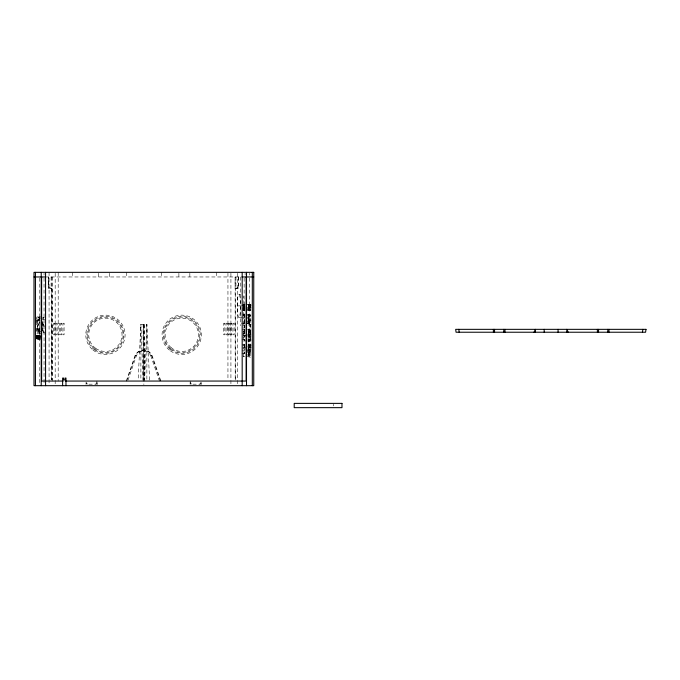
<?xml version="1.0" encoding="UTF-8"?>
<svg xmlns="http://www.w3.org/2000/svg" width="680" height="680" viewBox="0 0 680 680"><rect width="100%" height="100%" fill="white"/><g stroke="black" fill="none" stroke-linecap="round" stroke-linejoin="round"><path stroke-width="0.51" stroke-dasharray="3.4 2.55" d="M144.619 324.385L144.619 380.01L143.871 324.385L143.14 380.01L143.123 324.385M42.517 326.375L42.517 323.791M36.703 336.166C39.967 333.769 37.714 342.236 38.105 337.977M144.619 381.055L146.863 324.385L140.879 324.385L138.133 380.01M39.865 321.921L39.865 328.262M37.477 339.082L37.544 338.053M37.578 337.603L37.706 335.886L36.193 335.886M37.655 335.291L37.366 339.082L37.451 337.17L40.511 337.17M36.907 318.852C42.483 320.076 34.518 328.797 38.004 332.92A6.409 1.275 90 0 0 38.768 332.945L39.491 329.001L39.108 328.219L36.839 328.219L36.567 330.454M39.108 328.219L38.633 331.083L36.882 331.313M36.839 328.219L37.221 329.001L36.499 332.945M39.933 337.305L39.916 339.099M36.32 320.883L37.834 320.883L38.411 318.852M38.216 336.166C38.598 333.081 38.777 340.501 38.055 338.657C38.276 333.31 38.488 341.377 38.114 337.688M248.208 318.81C249.212 313.726 251.15 325.55 246.525 322.55M248.191 351.177L248.769 346.655L246.508 346.655M247.911 350.378L248.769 343.944L249.339 351.279L248.769 346.655M36.499 339.082L36.737 337.314L41.412 337.246M38.7 336.855L38.76 339.082L39.007 337.314L39.126 337.986L36.252 337.951M38.641 339.065L38.658 335.291M36.575 322.49L36.541 319.506M42.483 330.879L42.942 325.082L42.483 319.294M248.243 335.775L248.795 332.562L246.534 332.562M248.004 334.883L248.693 330.947M250.877 329.936L249.849 333.846L248.905 330.735L250.41 330.735M243.151 315.894L243.967 305.881A11.568 1.649 -90 0 0 243.151 295.868M39.933 329.545C37.97 335.826 35.47 315.817 41.344 318.852M247.834 335.997L249.339 335.997L249.585 335.07L248.905 330.947M250.792 352.113L250.792 356.719M250.41 328.993L248.905 328.993L247.758 332.767L250.019 332.767L250.214 333.846L247.953 333.846M248.191 333.072L248.905 330.735M250.214 333.846L250.69 332.291M36.618 324.819L37.111 321.096L36.524 317.245M126.276 381.055L135.04 355.615A9.01 9.01 0 0 1 151.674 355.615L160.429 381.055M126.735 381.055L135.49 355.615A9.01 9.01 0 0 1 152.124 355.615L160.888 381.055M128.027 380.077L136.442 355.615A7.726 7.726 0 0 1 150.714 355.615L152.124 355.615M39.975 331.908L39.406 333.081L38.76 333.081C36.907 328.134 36.924 322.039 38.76 317.084L41.344 316.94M95.871 384.183L97.028 381.055M97.121 382.619L96.543 384.183L86.615 384.183L86.037 382.619M199.877 384.183L200.456 382.619M201.127 382.619L200.549 384.183L190.621 384.183L190.043 382.619M40.511 336.787L37.392 336.804L37.264 339.099M39.941 336.812L39.533 339.099M41.123 336.234L38.836 335.869L41.174 335.793M249.39 310.675C250.58 304.096 246.517 311.449 250.826 310.7M38.862 336.234L41.174 336.183M249.322 308.372C249.33 311.993 248.821 307.241 250.835 308.372M248.141 340.892L248.141 337.433M250.41 352.903C247.817 351.543 247.817 357.28 250.41 355.912M248.905 355.912L248.905 352.903M246.525 321.215C250.019 323.298 250.019 316.378 246.525 318.461M248.786 318.461L248.786 321.215M38.395 331.313C36.099 327.233 42.109 320.084 38.089 317.169L37.459 320.093L37.834 320.883M248.141 342.269L248.846 339.184L248.141 336.082M248.905 357.204L249.56 354.425A2.542 0.544 90 0 0 249.45 352.869C248.319 349.01 246.763 359.074 250.41 357.204M235.195 288.532L238.739 287.376L235.611 288.532L235.611 380.01M45.058 276.964L242.012 276.964M51.833 276.964L51.918 380.01L51.961 288.532L48.424 288.532L48.424 276.964M238.893 294.312A11.568 1.649 -90 0 1 240.533 305.881A11.568 1.649 90 0 1 240.057 314.058L239.717 315.894A11.568 1.649 -90 0 1 238.068 315.894L237.728 314.058A11.568 1.649 90 0 1 237.244 305.881A11.568 1.649 -90 0 1 238.893 294.312L240.609 294.312M245.089 304.436L243.584 304.436L243.584 305.856M247.579 304.436L250.605 304.436M250.928 304.606L249.424 304.606L249.424 307.496L251.09 307.496M242.182 304.767L244.69 304.767M247.265 304.767L249.526 304.767L249.526 305.439L246.424 305.439M244.367 304.819L244.664 305.464L242.344 305.439M248.064 304.81L250.979 304.81M250.818 305.099L249.101 305.099L249.101 304.436M249.585 305.277L251.09 305.277M250.979 305.481L248.225 305.481L248.225 309.714M250.818 305.719L249.101 305.719L249.101 306.272L250.818 306.272M237.244 305.881L240.677 305.881M241.392 305.881L245.089 305.856M245.089 306.603L243.398 306.603L243.398 305.856M250.818 306.892L249.101 306.892L249.101 307.657M242.624 307.504L245.098 307.504M246.9 307.504L249.16 307.504L249.16 309.392M248.94 307.657L250.826 307.725M245.089 308.091L243.584 308.091L243.584 306.603M242.182 308.329L245.089 308.431M246.424 308.329L248.684 308.329L248.719 304.81M244.604 309.102L243.746 309.102L243.746 310.454M242.471 309.392L245.098 309.392M246.738 309.392L249.62 309.392M248.064 309.714L250.486 309.714L250.486 305.481M242.088 310.063L244.783 310.063M247.358 310.063L250.835 310.037M245.089 310.454L243.584 310.454L243.584 308.431M247.579 310.505L250.002 310.505L250.002 304.436M246.347 314.5L248.965 314.5L248.965 315.562M242.837 314.764L244.681 314.764L244.681 327.394L242.08 327.394M247.851 314.764L250.444 314.764L250.444 327.394L247.851 327.394M250.818 315.46L248.557 315.46L248.557 323.264M243.091 315.546L244.596 315.546M246.347 315.562L249.585 315.562M36.916 316.94L38.42 316.94M244.936 316.957L243.431 316.957L243.431 325.737M248.004 316.914L250.393 316.854M246.525 317.161L248.786 317.161M44.379 317.288L42.874 317.288L42.874 332.877L45.135 332.877M238.893 317.45L242.326 317.45M42.474 319.2L44.736 319.2M247.503 320.084L250.112 320.084L250.112 314.764M251.099 320.577L249.262 320.577L249.262 324.743M247.851 321.58L250.112 321.58L250.112 327.394M247.341 323.085L249.466 323.085L249.466 324.479L247.681 324.479M58.284 323.229L59.441 323.229L59.441 334.798L58.284 334.798M241.494 323.229L244.571 323.229M246.032 323.229L251.005 323.229M42.474 324.148L43.987 324.148M251.099 324.743L248.395 324.743L248.395 326.128L250.648 326.128L250.648 324.743M243.091 325.737L244.936 325.737M42.474 326.017L44.736 326.017M37.221 329.001L39.491 329.001M247.325 329.604L249.585 329.604L249.585 330.947L246.644 330.947M242.207 329.774L244.8 329.774M42.474 330.964L43.987 330.964M39.083 331.313L41.344 331.313M243.296 331.721L244.8 331.721M243.296 333.081L244.8 333.081M36.89 333.225L38.403 333.225M39.083 333.225L41.344 333.225M247.665 334.144L252.399 334.144M248.081 335.07L249.585 335.07M36.848 335.206L38.352 335.206M36.252 335.291L39.219 335.291L39.219 339.082M247.665 335.427L250.996 335.427M243.296 335.623L246.22 335.623M36.839 335.673L38.352 335.673M38.836 335.869L41.106 335.869M36.609 335.971L38.123 335.971M243.304 335.954L247.231 335.954M247.86 336.404L250.996 336.404M41.412 336.855L37.578 337.212L37.425 336.787M38.938 336.94L36.677 336.94L36.38 339.065L41.327 339.099M242.964 337L244.927 337M36.32 337.603L37.834 337.603L37.859 339.099M248.191 337.646L250.452 337.646L250.452 338.376L248.191 338.376M36.346 338.138L38.615 338.138M36.839 338.7L38.352 338.7M38.25 338.784L40.511 338.784M242.012 339.55L244.927 339.55M247.86 339.609L251.115 339.609M247.826 340.374L251.115 340.374M242.769 340.935L246.746 340.935M247.826 341.649L250.087 341.649L250.087 340.374M247.869 344.148L252.203 344.148M242.207 344.233L244.8 344.233M247.869 345.423L251.872 345.423M242.539 345.822L244.8 345.822M247.877 346.086L251.872 346.086M242.539 347.191L246.22 347.191M247.877 347.319L251.872 347.319M247.851 348.015L251.115 348.015M242.539 348.925L246.22 348.925M247.851 349.265L250.996 349.265M247.665 350.072L250.996 350.072M242.207 350.302L244.469 350.302L244.469 344.233M247.358 350.48L249.62 350.48M247.078 351.279L252.399 351.365M248.905 351.628L250.41 351.628M242.769 352.002L244.494 352.002L244.494 353.396M247.137 352.172L249.399 352.172L249.399 356.397L247.137 356.397M242.012 353.396L244.927 353.396M247.189 355.002L249.067 355.002L249.067 352.172M135.04 355.615L136.442 355.615M243.083 356.643L244.927 356.643M51.961 288.532L48.79 287.376L48.79 276.964M248.786 322.55L248.208 320.9M39.083 316.94L39.975 318.257M39.083 318.852L39.933 320.62M38.913 335.793L39.058 336.532M38.904 336.183L38.981 336.855M37.451 337.17L37.561 339.099L37.706 335.886M190.136 381.055L191.293 384.183M86.709 382.619L87.286 384.183M150.714 355.615L159.477 381.055M248.905 328.993L250.044 332.767M38.785 335.291L39.126 337.246M36.524 335.291L36.856 339.082M248.795 332.562L249.339 335.997M37.757 335.291L38.046 339.082M37.867 338.053L37.936 339.082L37.944 336.855M149.6 380.01L146.863 324.385L146.863 380.01M143.123 381.055L140.879 324.385L140.879 380.01M39.831 337.858L39.712 337.17L39.618 339.099M333.54 404.234L333.54 405.951M250.325 304.81L250.325 309.714M250.138 324.743L250.138 326.128M250.138 334.144L250.138 335.427M250.138 346.086L250.138 347.319M250.138 350.072L250.138 351.365M250.121 336.404L250.121 339.609M250.121 344.148L250.121 345.423M250.112 348.015L250.112 349.265M249.925 334.144L249.925 335.427M249.942 336.404L249.942 337.646M249.942 338.376L249.942 341.649M249.942 344.148L249.942 349.265M249.925 350.072L249.925 351.365M249.84 304.436L249.84 310.505M249.764 320.084L249.764 321.58M249.696 273.267L249.696 275.12M249.696 278.018L249.594 324.743M249.611 339.609L249.611 340.374M249.611 345.423L249.611 346.086M249.611 347.319L249.611 348.015M249.075 335.427L249.075 336.404M249.075 349.265L249.075 350.072M248.94 304.436L248.999 309.392M248.888 316.854L248.888 323.264M248.736 335.427L248.736 336.404M248.736 349.265L248.736 350.072M248.608 314.5L248.608 315.562M248.523 304.767L248.523 308.329M248.421 309.392L248.421 310.063M245.114 273.267L245.114 275.12M244.732 307.504L244.732 309.392M244.604 305.439L244.604 308.329M244.469 329.774L244.469 337M244.494 339.55L244.494 340.935M244.443 308.329L244.367 304.308L243.907 305.464M244.35 309.392L244.35 310.063M244.341 314.764L244.341 327.394M244.29 329.774L244.29 337M244.273 339.55L244.273 340.935M244.29 344.233L244.29 350.302M244.273 352.002L244.273 353.396M244.137 278.018L244.137 323.229A12.725 1.81 -90 0 1 242.794 335.521M243.958 329.774L243.958 331.721M243.958 333.081L243.958 335.623M243.958 344.233L243.958 345.822M243.958 347.191L243.958 348.925M243.746 304.436L243.746 308.091M243.423 337L243.423 339.55M243.423 353.396L243.423 356.643M243.278 309.392L243.278 310.063M243.185 304.767L243.185 305.439M240.516 276.964L240.516 323.229A12.725 1.81 -90 0 0 240.55 325.712M238.739 276.964L238.739 288.532L235.11 288.532L235.11 276.964L235.195 381.055M238.323 276.964L238.365 287.376M237.499 273.267L237.499 384.625M235.943 276.964L235.943 288.532M230.919 273.267L230.919 384.625M227.945 273.267L227.945 379.993M216.682 272.34L216.682 276.964M201.705 382.789L201.705 384.531M190.136 382.789L190.136 384.531M189.847 273.267L189.847 276.964M178.891 273.267L178.891 276.964M161.381 272.34L161.381 276.964M143.871 324.385L143.871 384.625M126.607 272.34L126.607 276.964M109.335 273.267L109.335 276.964M98.6 273.267L98.6 276.964M97.614 382.789L97.614 384.531M86.046 382.789L86.046 384.531M72.352 272.34L72.352 276.964M58.191 272.34L58.191 381.055M55.182 273.267L55.182 384.625M52.598 276.964L52.598 381.055M51.544 380.01L51.544 288.532L48.424 287.376L48.841 276.964M51.093 276.964L51.093 288.532M49.07 272.34L49.07 384.625M44.047 273.267L44.047 275.12M44.047 278.026L44.047 384.625M43.469 324.148L43.469 326.017M43.325 317.288L43.325 319.2M43.325 330.964L43.325 332.877M39.78 278.026L39.78 383.834M39.126 335.291L39.058 339.099M38.981 337.246L38.981 339.099M38.862 336.855L38.777 339.099M36.95 335.291L36.95 339.082M36.856 335.291L36.856 337.246M244.817 329.859A11.568 1.649 90 0 1 243.041 334.399M249.696 323.229A11.568 1.649 90 0 1 248.047 334.798M250.758 329.587A12.725 1.81 90 0 1 248.285 334.245M243.984 306.62C244.324 311.032 244.927 303.433 243.984 306.62M244.145 306.62C244.162 309.009 244.69 305.397 244.145 306.62M38.564 336.796L38.624 337.272L38.607 336.829M54.816 323.229L53.66 323.229L53.66 334.798L54.816 334.798L54.816 323.229M57.128 323.229L55.972 323.229L55.972 334.798L57.128 334.798L57.128 323.229M61.761 323.229L60.605 323.229L60.605 334.798L61.761 334.798L61.761 323.229M64.073 323.229L62.917 323.229L62.917 334.798L64.073 334.798L64.073 323.229M224.833 323.229L223.677 323.229L223.677 334.798L224.833 334.798L224.833 323.229M227.145 323.229L225.989 323.229L225.989 334.798L227.145 334.798L227.145 323.229M229.457 323.229L228.301 323.229L228.301 334.798L229.457 334.798L229.457 323.229M231.778 323.229L230.613 323.229L230.613 334.798L231.778 334.798L231.778 323.229M234.09 323.229L232.934 323.229L232.934 334.798L234.09 334.798L234.09 323.229M171.47 349.223A17.697 17.697 0 0 0 199.342 336.464A17.697 17.697 0 0 0 174.361 318.707A17.697 17.697 0 0 0 171.47 349.223M94.681 349.885A18.505 18.505 0 0 0 123.811 336.524A18.505 18.505 0 0 0 97.673 317.976A18.505 18.505 0 0 0 94.681 349.885M170.331 350.82A19.66 19.66 0 0 0 201.297 336.651A19.66 19.66 0 0 0 173.544 316.914A19.66 19.66 0 0 0 170.331 350.82M95.752 348.381A16.651 16.651 0 0 0 121.975 336.353A16.651 16.651 0 0 0 98.447 319.659A16.651 16.651 0 0 0 95.752 348.381M94.163 348.432A17.697 17.697 0 0 0 122.884 337.748A17.697 17.697 0 0 0 99.272 318.214A17.697 17.697 0 0 0 94.163 348.432M169.966 349.044A18.505 18.505 0 0 0 200.013 337.892A18.505 18.505 0 0 0 175.329 317.45A18.505 18.505 0 0 0 169.966 349.044M92.905 349.945A19.66 19.66 0 0 0 124.822 338.07A19.66 19.66 0 0 0 98.583 316.37A19.66 19.66 0 0 0 92.905 349.945M171.147 347.625A16.651 16.651 0 0 0 198.194 337.586A16.651 16.651 0 0 0 175.975 319.183A16.651 16.651 0 0 0 171.147 347.625"/><path stroke-width="1.02" d="M642.464 332.231L642.88 329.341M533.995 332.231L535.432 329.341L535.432 332.231M34 276.964L45.569 276.964M242.182 276.964L253.75 276.964M63.206 381.055L41.633 381.055L41.633 276.964M65.331 381.055L246.118 381.055L246.118 276.964M568.233 332.231L566.822 329.341L566.822 332.231M458.813 329.341L459.179 332.231M608.965 329.341L608.965 332.231M607.81 329.341L607.81 332.231M598.553 329.341L598.553 332.231M597.397 329.341L597.397 332.231M558.067 329.341L558.067 332.231M544.187 329.341L544.187 332.231M504.96 329.341L504.96 332.231M503.804 329.341L503.804 332.231M494.547 329.341L494.547 332.231M493.391 329.341L493.391 332.231M252.305 272.34L252.305 385.688M246.517 272.34L246.517 385.688M242.182 272.34L242.182 385.688M65.977 385.688L65.977 378.054L65.05 378.054L65.05 379.899L63.546 379.899L63.546 378.054L62.62 378.054L62.62 385.688M45.569 272.34L45.569 385.688M41.225 272.34L41.225 385.688M35.445 272.34L35.445 385.688M646 329.341L645.583 332.231L456.059 332.231L455.685 329.341L646 329.341M253.75 272.34L34 272.34L34 385.688L253.75 385.688L253.75 272.34M341.98 403.376L294.21 403.376L294.21 407.66L341.98 407.66L341.98 403.376"/></g></svg>
